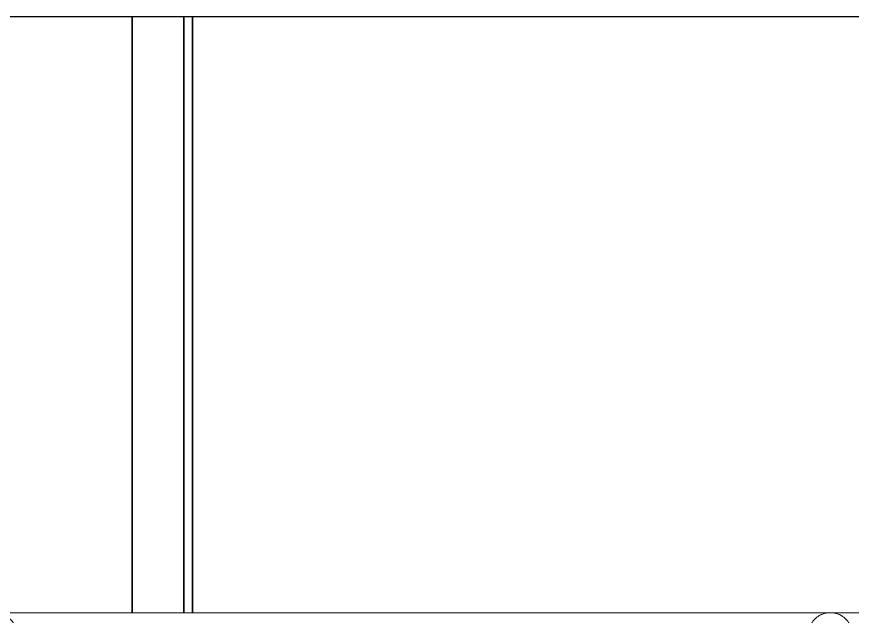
# Model space of a CAD drawing. Header units: millimetres. Extents: x -153298 to 620751, y -313239 to 250031.
# Drawn here: x 6249 to 7199, y -299043 to -298361 of the extents above; entities that cross this region are included whole.
import ezdxf

# ---------------------------------------------------------------- set-up
doc = ezdxf.new("R2010")
doc.units = ezdxf.units.MM
for name, color, linetype, lineweight in [('A-FLOR-HRAL', 7, 'Continuous', 25), ('E-LITE-EQPM', 7, 'Continuous', 35), ('I-WALL-E', 7, 'Continuous', 35), ('S-STRS-E', 7, 'Continuous', 25), ('WALL-E', 7, 'Continuous', 35)]:
    doc.layers.add(name, color=color, linetype=linetype, lineweight=lineweight)

# ---------------------------------------------------------------- blocks, each defined once
blk = doc.blocks.new('Top Rail Type - Top Rail_Internal_-8634572-2140-01 ENTRANCE 1 ELEVATION 2')
at = {"layer": 'A-FLOR-HRAL', "color": 7, "lineweight": 9}
blk.add_line((-17272.02, 112025.65), (-17497.02, 112025.65), dxfattribs=at)
for points, knots in [([(-17472.02, 112000.65), (-17472.02, 112002.84), (-17472.59, 112007.19), (-17475.12, 112013.3), (-17479.14, 112018.53), (-17484.38, 112022.55), (-17490.48, 112025.08), (-17499.2, 112026.23), (-17507.92, 112023.9), (-17514.9, 112018.53), (-17518.92, 112013.3), (-17521.45, 112007.19), (-17522.02, 112002.84), (-17522.02, 112000.65)], [0, 0, 0, 0, 0.083333, 0.166667, 0.25, 0.333333, 0.416667, 0.5, 0.666667, 0.75, 0.833333, 0.916667, 1, 1, 1, 1]), ([(-17514.7, 112018.33), (-17513.93, 112019.1), (-17512.69, 112020.18), (-17510.92, 112021.45), (-17509.53, 112022.32), (-17508.09, 112023.09), (-17506.59, 112023.77), (-17505.06, 112024.34), (-17503.5, 112024.82), (-17501.9, 112025.19), (-17500.29, 112025.46), (-17498.66, 112025.62), (-17497.02, 112025.67), (-17495.38, 112025.62), (-17493.76, 112025.46), (-17492.14, 112025.19), (-17490.55, 112024.82), (-17488.98, 112024.34), (-17487.45, 112023.77), (-17485.96, 112023.09), (-17484.51, 112022.32), (-17483.12, 112021.45), (-17481.35, 112020.18), (-17480.11, 112019.1), (-17479.34, 112018.33)], [-0.75, -0.75, -0.75, -0.75, -0.7083333, -0.6875, -0.6666667, -0.6458333, -0.625, -0.6041667, -0.5833333, -0.5625, -0.5416667, -0.5208333, -0.5, -0.4791667, -0.4583333, -0.4375, -0.4166667, -0.3958333, -0.375, -0.3541667, -0.3333333, -0.3125, -0.2916667, -0.25, -0.25, -0.25, -0.25])]:
    blk.add_open_spline(points, degree=3, knots=knots, dxfattribs=at)
blk = doc.blocks.new('Top Rail Type - Top Rail_Internal_-14945782-2140-01 ENTRANCE 1 ELEVATION 2')
at = {"layer": 'A-FLOR-HRAL', "color": 7, "lineweight": 9}
blk.add_line((-17497.02, 112025.65), (-18447.02, 112025.65), dxfattribs=at)
blk.add_open_spline([(-18422.02, 112000.65), (-18422.02, 112002.84), (-18422.59, 112007.19), (-18425.12, 112013.3), (-18429.14, 112018.53), (-18434.38, 112022.55), (-18440.48, 112025.08), (-18449.2, 112026.23), (-18457.92, 112023.9), (-18464.9, 112018.53), (-18468.92, 112013.3), (-18471.45, 112007.19), (-18472.02, 112002.84), (-18472.02, 112000.65)], degree=3, knots=[0, 0, 0, 0, 0.083333, 0.166667, 0.25, 0.333333, 0.416667, 0.5, 0.666667, 0.75, 0.833333, 0.916667, 1, 1, 1, 1], dxfattribs=at)
blk = doc.blocks.new('ACM_L14 - LED Street Light Luminaire with Wide Light - PRA4-CB-8-V575-2140-01 ENTRANCE 1 ELEVATION 2')
at = {"layer": 'E-LITE-EQPM', "color": 7}
blk.add_line((-18290.77, 112703.26), (-18290.77, 112025.65), dxfattribs=at)

msp = doc.modelspace()

# ---------------------------------------------------------------- linework, layer by layer
at = {"layer": 'I-WALL-E', "color": 7}
for p, q in [((6449.1524, -298361.4496), (6449.1524, -299039.0583)), ((6449.1524, -299039.0583), (6449.1524, -298361.4496))]:
    msp.add_line(p, q, dxfattribs=at)
at = {"layer": 'S-STRS-E', "color": 7}
msp.add_line((8449.1524, -298361.4496), (6149.1524, -298361.4496), dxfattribs=at)
at = {"layer": 'WALL-E', "color": 7}
for p, q in [((6439.1524, -299039.0583), (6439.1524, -298361.4496)), ((6439.1524, -298361.4496), (6439.1524, -299039.0583)), ((6439.1524, -299039.0583), (6439.1524, -298361.4496)), ((6439.1524, -298361.4496), (6439.1524, -299039.0583)), ((6439.1524, -298361.4496), (6439.1524, -299039.0583)), ((6439.1524, -299039.0583), (6439.1524, -298361.4496)), ((6439.1524, -298361.4496), (6439.1524, -299039.0583)), ((6439.1524, -299039.0583), (6439.1524, -298361.4496)), ((6439.1524, -298361.4496), (6439.1524, -299039.0583)), ((6439.1524, -299039.0583), (6439.1524, -298361.4496)), ((6439.1524, -298361.4496), (6439.1524, -299039.0583)), ((6439.1524, -299039.0583), (6439.1524, -298361.4496)), ((6439.1524, -298361.4496), (6439.1524, -299039.0583)), ((6439.1524, -299039.0583), (6439.1524, -298361.4496)), ((6439.1524, -298361.4496), (6439.1524, -299039.0583)), ((6439.1524, -299039.0583), (6439.1524, -298361.4496)), ((6439.1524, -298361.4496), (6439.1524, -299039.0583)), ((6439.1524, -299039.0583), (6439.1524, -298361.4496)), ((6439.1524, -298361.4496), (6439.1524, -299039.0583)), ((6439.1524, -299039.0583), (6439.1524, -298361.4496)), ((6439.1524, -298361.4496), (6439.1524, -299039.0583)), ((6439.1524, -299039.0583), (6439.1524, -298361.4496)), ((6439.1524, -298361.4496), (6439.1524, -299039.0583)), ((6439.1524, -299039.0583), (6439.1524, -298361.4496)), ((6439.1524, -298361.4496), (6439.1524, -299039.0583)), ((6439.1524, -299039.0583), (6439.1524, -298361.4496)), ((6449.1524, -299039.0583), (6449.1524, -298361.4496)), ((6449.1524, -298361.4496), (6449.1524, -299039.0583)), ((6449.1524, -299039.0583), (6449.1524, -298361.4496)), ((6449.1524, -299039.0583), (6449.1524, -298361.4496)), ((6449.1524, -298361.4496), (6449.1524, -299039.0583)), ((6449.1524, -299039.0583), (6449.1524, -298361.4496)), ((6449.1524, -298361.4496), (6449.1524, -299039.0583)), ((6449.1524, -299039.0583), (6449.1524, -298361.4496)), ((6449.1524, -298361.4496), (6449.1524, -299039.0583)), ((6449.1524, -299039.0583), (6449.1524, -298361.4496)), ((6449.1524, -298361.4496), (6449.1524, -299039.0583)), ((6449.1524, -299039.0583), (6449.1524, -298361.4496)), ((6449.1524, -298361.4496), (6449.1524, -299039.0583)), ((6449.1524, -299039.0583), (6449.1524, -298361.4496)), ((6449.1524, -298361.4496), (6449.1524, -299039.0583)), ((6449.1524, -299039.0583), (6449.1524, -298361.4496)), ((6449.1524, -298361.4496), (6449.1524, -299039.0583)), ((6449.1524, -299039.0583), (6449.1524, -298361.4496)), ((6449.1524, -298361.4496), (6449.1524, -299039.0583)), ((6449.1524, -299039.0583), (6449.1524, -298361.4496)), ((6449.1524, -298361.4496), (6449.1524, -299039.0583)), ((6449.1524, -299039.0583), (6449.1524, -298361.4496)), ((6449.1524, -298361.4496), (6449.1524, -299039.0583)), ((6449.1524, -299039.0583), (6449.1524, -298361.4496)), ((6449.1524, -298361.4496), (6449.1524, -299039.0583)), ((6449.1524, -298361.4496), (6449.1524, -299039.0583))]:
    msp.add_line(p, q, dxfattribs=at)

# ---------------------------------------------------------------- block references
at = {"layer": 'A-FLOR-HRAL', "color": 7, "lineweight": 9}
for name in ['Top Rail Type - Top Rail_Internal_-8634572-2140-01 ENTRANCE 1 ELEVATION 2', 'Top Rail Type - Top Rail_Internal_-14945782-2140-01 ENTRANCE 1 ELEVATION 2']:
    msp.add_blockref(name, (24671.1729, -411064.7103), dxfattribs=at)
at = {"layer": 'E-LITE-EQPM', "color": 7}
msp.add_blockref('ACM_L14 - LED Street Light Luminaire with Wide Light - PRA4-CB-8-V575-2140-01 ENTRANCE 1 ELEVATION 2', (24671.1729, -411064.7103), dxfattribs=at)
msp.add_blockref('ACM_L14 - LED Street Light Luminaire with Wide Light - PRA4-CB-8-V575-2140-01 ENTRANCE 1 ELEVATION 2', (24671.1729, -411064.7103), dxfattribs=at)

doc.saveas('drawing.dxf')
